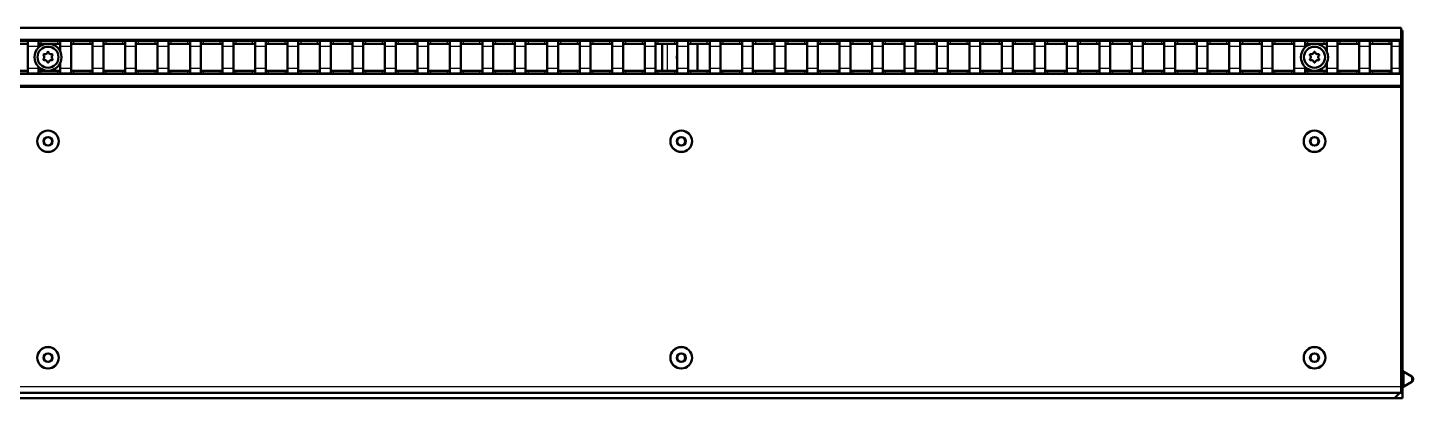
# Model space of a CAD drawing. Header units: millimetres. Extents: x 0 to 2181, y -65 to 1050.
# Drawn here: x 903 to 1415, y 309 to 446 of the extents above; entities that cross this region are included whole.
import ezdxf

# ---------------------------------------------------------------- set-up
doc = ezdxf.new("R2010")
doc.units = ezdxf.units.MM
doc.header["$LTSCALE"] = 2.5
doc.layers.add('Sichtbar (ISO)', color=7, linetype='Continuous', lineweight=50)
doc.layers.add('Sichtbar schmal (ISO)', color=7, linetype='Continuous', lineweight=25)

msp = doc.modelspace()

# ---------------------------------------------------------------- linework, layer by layer
at = {"layer": 'Sichtbar (ISO)'}
for p, q in [((411.31, 446.232), (1410.31, 446.232)), ((1410.31, 446.232), (1410.31, 311.232)), ((411.31, 441.732), (1410.31, 441.732)), ((411.81, 441.329), (1409.81, 441.329)), ((894.81, 440.329), (902.81, 440.329)), ((902.81, 429.329), (902.81, 441.329)), ((903.31, 441.532), (903.31, 441.329)), ((903.31, 441.532), (916.31, 441.532)), ((906.81, 438.9), (906.81, 441.329)), ((906.81, 440.329), (914.81, 440.329)), ((914.81, 441.329), (914.81, 437.508)), ((916.31, 441.732), (916.31, 441.329)), ((918.81, 441.329), (918.81, 429.329)), ((918.81, 440.329), (926.81, 440.329)), ((926.81, 429.329), (926.81, 441.329)), ((930.81, 441.329), (930.81, 429.329)), ((930.81, 440.329), (938.81, 440.329)), ((938.81, 429.329), (938.81, 441.329)), ((942.81, 441.329), (942.81, 429.329)), ((942.81, 440.329), (950.81, 440.329)), ((950.81, 429.329), (950.81, 441.329)), ((954.81, 441.329), (954.81, 429.329)), ((954.81, 440.329), (962.81, 440.329)), ((962.81, 429.329), (962.81, 441.329)), ((966.81, 441.329), (966.81, 429.329)), ((966.81, 440.329), (974.81, 440.329)), ((974.81, 429.329), (974.81, 441.329)), ((978.81, 441.329), (978.81, 429.329)), ((978.81, 440.329), (986.81, 440.329)), ((986.81, 429.329), (986.81, 441.329)), ((990.81, 441.329), (990.81, 429.329)), ((990.81, 440.329), (998.81, 440.329)), ((998.81, 429.329), (998.81, 441.329)), ((1002.81, 441.329), (1002.81, 429.329)), ((1002.81, 440.329), (1010.81, 440.329)), ((1010.81, 429.329), (1010.81, 441.329)), ((1014.81, 441.329), (1014.81, 429.329)), ((1014.81, 440.329), (1022.81, 440.329)), ((1022.81, 429.329), (1022.81, 441.329)), ((1026.81, 441.329), (1026.81, 429.329)), ((1026.81, 440.329), (1034.81, 440.329)), ((1034.81, 429.329), (1034.81, 441.329)), ((1038.81, 441.329), (1038.81, 429.329)), ((1038.81, 440.329), (1046.81, 440.329)), ((1046.81, 429.329), (1046.81, 441.329)), ((1050.81, 441.329), (1050.81, 429.329)), ((1050.81, 440.329), (1058.81, 440.329)), ((1058.81, 429.329), (1058.81, 441.329)), ((1062.81, 441.329), (1062.81, 429.329)), ((1062.81, 440.329), (1070.81, 440.329)), ((1070.81, 429.329), (1070.81, 441.329)), ((1074.81, 441.329), (1074.81, 429.329)), ((1074.81, 440.329), (1082.81, 440.329)), ((1082.81, 429.329), (1082.81, 441.329)), ((1086.81, 441.329), (1086.81, 429.329)), ((1086.81, 440.329), (1094.81, 440.329)), ((1094.81, 429.329), (1094.81, 441.329)), ((1098.81, 441.329), (1098.81, 429.329)), ((1098.81, 440.329), (1106.81, 440.329)), ((1106.81, 429.329), (1106.81, 441.329)), ((1110.81, 441.329), (1110.81, 429.329)), ((1110.81, 440.329), (1118.81, 440.329)), ((1118.81, 429.329), (1118.81, 441.329)), ((1122.81, 441.329), (1122.81, 429.329)), ((1122.81, 440.329), (1130.81, 440.329)), ((1130.81, 429.329), (1130.81, 441.329)), ((1134.81, 441.329), (1134.81, 429.329)), ((1134.81, 440.329), (1142.81, 440.329)), ((1137.31, 441.532), (1137.31, 441.329)), ((1137.31, 441.532), (1150.31, 441.532)), ((1137.31, 440.329), (1137.31, 430.329)), ((1142.81, 429.329), (1142.81, 441.329)), ((1146.81, 441.329), (1146.81, 429.329)), ((1146.81, 440.329), (1154.81, 440.329)), ((1150.31, 441.732), (1150.31, 441.329)), ((1150.31, 440.329), (1150.31, 430.329)), ((1154.81, 429.329), (1154.81, 441.329)), ((1158.81, 441.329), (1158.81, 429.329)), ((1158.81, 440.329), (1166.81, 440.329)), ((1166.81, 429.329), (1166.81, 441.329)), ((1170.81, 441.329), (1170.81, 429.329)), ((1170.81, 440.329), (1178.81, 440.329)), ((1178.81, 429.329), (1178.81, 441.329)), ((1182.81, 441.329), (1182.81, 429.329)), ((1182.81, 440.329), (1190.81, 440.329)), ((1190.81, 429.329), (1190.81, 441.329)), ((1194.81, 441.329), (1194.81, 429.329)), ((1194.81, 440.329), (1202.81, 440.329)), ((1202.81, 429.329), (1202.81, 441.329)), ((1206.81, 441.329), (1206.81, 429.329)), ((1206.81, 440.329), (1214.81, 440.329)), ((1214.81, 429.329), (1214.81, 441.329)), ((1218.81, 441.329), (1218.81, 429.329)), ((1218.81, 440.329), (1226.81, 440.329)), ((1226.81, 429.329), (1226.81, 441.329)), ((1230.81, 441.329), (1230.81, 429.329)), ((1230.81, 440.329), (1238.81, 440.329)), ((1238.81, 429.329), (1238.81, 441.329)), ((1242.81, 441.329), (1242.81, 429.329)), ((1242.81, 440.329), (1250.81, 440.329)), ((1250.81, 429.329), (1250.81, 441.329)), ((1254.81, 441.329), (1254.81, 429.329)), ((1254.81, 440.329), (1262.81, 440.329)), ((1262.81, 429.329), (1262.81, 441.329)), ((1266.81, 441.329), (1266.81, 429.329)), ((1266.81, 440.329), (1274.81, 440.329)), ((1274.81, 429.329), (1274.81, 441.329)), ((1278.81, 441.329), (1278.81, 429.329)), ((1278.81, 440.329), (1286.81, 440.329)), ((1286.81, 429.329), (1286.81, 441.329)), ((1290.81, 441.329), (1290.81, 429.329)), ((1290.81, 440.329), (1298.81, 440.329)), ((1298.81, 429.329), (1298.81, 441.329)), ((1302.81, 441.329), (1302.81, 429.329)), ((1302.81, 440.329), (1310.81, 440.329)), ((1310.81, 429.329), (1310.81, 441.329)), ((1314.81, 441.329), (1314.81, 429.329)), ((1314.81, 440.329), (1322.81, 440.329)), ((1322.81, 429.329), (1322.81, 441.329)), ((1326.81, 441.329), (1326.81, 429.329)), ((1326.81, 440.329), (1334.81, 440.329)), ((1334.81, 429.329), (1334.81, 441.329)), ((1338.81, 441.329), (1338.81, 429.329)), ((1338.81, 440.329), (1346.81, 440.329)), ((1346.81, 429.329), (1346.81, 441.329)), ((1350.81, 441.329), (1350.81, 429.329)), ((1350.81, 440.329), (1358.81, 440.329)), ((1358.81, 429.329), (1358.81, 441.329)), ((1362.81, 441.329), (1362.81, 429.329)), ((1362.81, 440.329), (1370.81, 440.329)), ((1370.81, 429.329), (1370.81, 441.329)), ((1371.31, 441.532), (1371.31, 441.329)), ((1371.31, 441.532), (1384.31, 441.532)), ((1374.81, 438.9), (1374.81, 441.329)), ((1374.81, 440.329), (1382.81, 440.329)), ((1382.81, 441.329), (1382.81, 437.508)), ((1384.31, 441.732), (1384.31, 441.329)), ((1386.81, 441.329), (1386.81, 429.329)), ((1386.81, 440.329), (1394.81, 440.329)), ((1394.81, 429.329), (1394.81, 441.329)), ((1398.81, 441.329), (1398.81, 429.329)), ((1398.81, 440.329), (1406.81, 440.329)), ((1406.81, 429.329), (1406.81, 441.329)), ((1409.81, 429.329), (1409.81, 441.329)), ((1410.31, 445.232), (1410.81, 445.232)), ((1410.81, 442.732), (1410.31, 442.732)), ((1410.81, 445.232), (1410.81, 309.232)), ((902.81, 430.329), (894.81, 430.329)), ((906.81, 431.758), (906.81, 429.329)), ((914.81, 430.329), (906.81, 430.329)), ((914.81, 429.329), (914.81, 433.15)), ((926.81, 430.329), (918.81, 430.329)), ((938.81, 430.329), (930.81, 430.329)), ((950.81, 430.329), (942.81, 430.329)), ((962.81, 430.329), (954.81, 430.329)), ((974.81, 430.329), (966.81, 430.329)), ((986.81, 430.329), (978.81, 430.329)), ((998.81, 430.329), (990.81, 430.329)), ((1010.81, 430.329), (1002.81, 430.329)), ((1022.81, 430.329), (1014.81, 430.329)), ((1034.81, 430.329), (1026.81, 430.329)), ((1046.81, 430.329), (1038.81, 430.329)), ((1058.81, 430.329), (1050.81, 430.329)), ((1070.81, 430.329), (1062.81, 430.329)), ((1082.81, 430.329), (1074.81, 430.329)), ((1094.81, 430.329), (1086.81, 430.329)), ((1106.81, 430.329), (1098.81, 430.329)), ((1118.81, 430.329), (1110.81, 430.329)), ((1130.81, 430.329), (1122.81, 430.329)), ((1142.81, 430.329), (1134.81, 430.329)), ((1154.81, 430.329), (1146.81, 430.329)), ((1166.81, 430.329), (1158.81, 430.329)), ((1178.81, 430.329), (1170.81, 430.329)), ((1190.81, 430.329), (1182.81, 430.329)), ((1202.81, 430.329), (1194.81, 430.329)), ((1214.81, 430.329), (1206.81, 430.329)), ((1226.81, 430.329), (1218.81, 430.329)), ((1238.81, 430.329), (1230.81, 430.329)), ((1250.81, 430.329), (1242.81, 430.329)), ((1262.81, 430.329), (1254.81, 430.329)), ((1274.81, 430.329), (1266.81, 430.329)), ((1286.81, 430.329), (1278.81, 430.329)), ((1298.81, 430.329), (1290.81, 430.329)), ((1310.81, 430.329), (1302.81, 430.329)), ((1322.81, 430.329), (1314.81, 430.329)), ((1334.81, 430.329), (1326.81, 430.329)), ((1346.81, 430.329), (1338.81, 430.329)), ((1358.81, 430.329), (1350.81, 430.329)), ((1370.81, 430.329), (1362.81, 430.329)), ((1374.81, 431.758), (1374.81, 429.329)), ((1382.81, 430.329), (1374.81, 430.329)), ((1382.81, 429.329), (1382.81, 433.15)), ((1394.81, 430.329), (1386.81, 430.329)), ((1406.81, 430.329), (1398.81, 430.329)), ((1410.31, 429.232), (411.31, 429.232)), ((1409.81, 429.329), (411.81, 429.329)), ((903.31, 429.329), (903.31, 429.232)), ((916.31, 429.329), (916.31, 429.232)), ((1137.31, 429.329), (1137.31, 429.232)), ((1150.31, 429.329), (1150.31, 429.232)), ((1371.31, 429.329), (1371.31, 429.232)), ((1384.31, 429.329), (1384.31, 429.232)), ((1410.81, 428.732), (1410.31, 428.732)), ((1410.81, 426.232), (1410.31, 426.232)), ((1410.31, 425.96), (1410.81, 425.971)), ((1410.31, 424.732), (411.31, 424.732)), ((1410.81, 328.493), (1410.31, 328.505)), ((1410.81, 328.232), (1410.31, 328.232)), ((1410.81, 325.732), (1410.31, 325.732)), ((1411.31, 318.995), (1414.31, 317.263)), ((1411.31, 313.573), (1414.31, 315.305)), ((1414.81, 316.397), (1414.81, 316.171)), ((1410.81, 309.232), (410.81, 309.232)), ((1410.31, 311.232), (411.31, 311.232)), ((1407.81, 309.232), (1409.81, 311.232)), ((1410.81, 311.732), (1410.31, 311.732))]:
    msp.add_line(p, q, dxfattribs=at)
for centre, radius in [((910.31, 435.329), 5), ((1378.31, 435.329), 5), ((910.31, 435.329), 3.89), ((1378.31, 435.329), 3.89), ((910.31, 404.232), 4), ((910.31, 404.232), 1.5), ((1144.31, 404.232), 4), ((1144.31, 404.232), 1.5), ((1378.31, 404.232), 4), ((1378.31, 404.232), 1.5), ((910.31, 324.232), 4), ((1144.31, 324.232), 4), ((1378.31, 324.232), 4), ((910.31, 324.232), 1.5), ((1144.31, 324.232), 1.5), ((1378.31, 324.232), 1.5)]:
    msp.add_circle(centre, radius, dxfattribs=at)
for centre, radius, start, end in [((905.11, 439.932), 1.8, 90, 117.26604), ((1139.11, 439.932), 1.8, 90, 117.26604), ((1373.11, 439.932), 1.8, 90, 117.26604), ((1144.31, 435.329), 1.65, 155.38002, 204.61998), ((1411.81, 319.861), 1, 180, 240), ((1411.81, 312.707), 1, 120, 180), ((1413.81, 316.397), 1, 0, 60), ((1413.81, 316.171), 1, 300, 0)]:
    msp.add_arc(centre, radius, start, end, dxfattribs=at)
for centre in [(910.31, 424.56), (1144.31, 424.56), (1378.31, 424.56)]:
    msp.add_ellipse(centre, major_axis=(-1.5, 0), ratio=0.0261769, dxfattribs=at)
for points, knots in [([(908.68, 435.931), (908.659, 435.952), (908.642, 435.975), (908.61, 436.032), (908.597, 436.07), (908.587, 436.15), (908.591, 436.191), (908.611, 436.264), (908.629, 436.302), (908.679, 436.365), (908.71, 436.392), (908.777, 436.43), (908.816, 436.443), (908.897, 436.453), (908.937, 436.449), (908.973, 436.439)], [-0.078250863, -0.078250863, -0.078250863, -0.078250863, -0.069556054, -0.069556054, -0.058040716, -0.058040716, -0.046525378, -0.046525378, -0.035046923, -0.035046923, -0.023568468, -0.023568468, -0.011784234, -0.011784234, 0, 0, 0, 0]), ([(908.68, 434.726), (908.754, 434.799), (908.82, 434.892), (908.909, 435.1), (908.931, 435.215), (908.933, 435.431), (908.912, 435.546), (908.826, 435.755), (908.761, 435.849), (908.686, 435.926), (908.683, 435.929), (908.68, 435.931)], [0.26898925, 0.26898925, 0.26898925, 0.26898925, 0.30150758, 0.30150758, 0.33402591, 0.33402591, 0.36651853, 0.36651853, 0.39901114, 0.39901114, 0.40027528, 0.40027528, 0.40027528, 0.40027528]), ([(908.973, 436.439), (909.073, 436.412), (909.187, 436.401), (909.411, 436.428), (909.522, 436.466), (909.71, 436.573), (909.799, 436.649), (909.937, 436.827), (909.986, 436.93), (910.015, 437.034), (910.016, 437.038), (910.017, 437.042)], [0.26898925, 0.26898925, 0.26898925, 0.26898925, 0.30150758, 0.30150758, 0.33402591, 0.33402591, 0.36651853, 0.36651853, 0.39901114, 0.39901114, 0.40027528, 0.40027528, 0.40027528, 0.40027528]), ([(910.017, 437.042), (910.024, 437.07), (910.036, 437.097), (910.069, 437.153), (910.096, 437.183), (910.16, 437.231), (910.197, 437.249), (910.27, 437.268), (910.311, 437.271), (910.39, 437.26), (910.429, 437.247), (910.495, 437.209), (910.527, 437.181), (910.576, 437.116), (910.594, 437.078), (910.603, 437.042)], [-0.078250408, -0.078250408, -0.078250408, -0.078250408, -0.069555599, -0.069555599, -0.058040261, -0.058040261, -0.046524923, -0.046524923, -0.035183882, -0.035183882, -0.02384284, -0.02384284, -0.01192142, -0.01192142, 0, 0, 0, 0]), ([(910.603, 437.042), (910.629, 436.942), (910.677, 436.838), (910.813, 436.657), (910.901, 436.58), (911.087, 436.47), (911.197, 436.431), (911.421, 436.401), (911.535, 436.41), (911.639, 436.437), (911.643, 436.438), (911.647, 436.439)], [0.26898925, 0.26898925, 0.26898925, 0.26898925, 0.3015179, 0.3015179, 0.33404654, 0.33404654, 0.36652884, 0.36652884, 0.39901114, 0.39901114, 0.40027528, 0.40027528, 0.40027528, 0.40027528]), ([(911.647, 436.439), (911.675, 436.447), (911.704, 436.451), (911.769, 436.45), (911.809, 436.442), (911.882, 436.411), (911.916, 436.387), (911.97, 436.333), (911.993, 436.299), (912.023, 436.225), (912.03, 436.185), (912.03, 436.109), (912.023, 436.067), (911.991, 435.992), (911.967, 435.958), (911.94, 435.931)], [-0.078250408, -0.078250408, -0.078250408, -0.078250408, -0.069555599, -0.069555599, -0.058040261, -0.058040261, -0.046524923, -0.046524923, -0.035183882, -0.035183882, -0.02384284, -0.02384284, -0.01192142, -0.01192142, 0, 0, 0, 0]), ([(911.94, 435.931), (911.867, 435.859), (911.801, 435.766), (911.712, 435.558), (911.689, 435.443), (911.687, 435.227), (911.709, 435.112), (911.795, 434.903), (911.859, 434.809), (911.934, 434.732), (911.937, 434.729), (911.94, 434.726)], [0.26898925, 0.26898925, 0.26898925, 0.26898925, 0.3015179, 0.3015179, 0.33404654, 0.33404654, 0.36652884, 0.36652884, 0.39901114, 0.39901114, 0.40027528, 0.40027528, 0.40027528, 0.40027528]), ([(1376.68, 435.931), (1376.659, 435.952), (1376.642, 435.975), (1376.61, 436.032), (1376.597, 436.07), (1376.587, 436.15), (1376.591, 436.191), (1376.611, 436.264), (1376.629, 436.302), (1376.679, 436.365), (1376.71, 436.392), (1376.777, 436.43), (1376.816, 436.443), (1376.897, 436.453), (1376.937, 436.449), (1376.973, 436.439)], [-0.078250863, -0.078250863, -0.078250863, -0.078250863, -0.069556054, -0.069556054, -0.058040716, -0.058040716, -0.046525378, -0.046525378, -0.035046923, -0.035046923, -0.023568468, -0.023568468, -0.011784234, -0.011784234, 0, 0, 0, 0]), ([(1376.68, 434.726), (1376.754, 434.799), (1376.82, 434.892), (1376.909, 435.1), (1376.931, 435.215), (1376.933, 435.431), (1376.912, 435.546), (1376.826, 435.755), (1376.761, 435.849), (1376.686, 435.926), (1376.683, 435.929), (1376.68, 435.931)], [0.26898925, 0.26898925, 0.26898925, 0.26898925, 0.30150758, 0.30150758, 0.33402591, 0.33402591, 0.36651853, 0.36651853, 0.39901114, 0.39901114, 0.40027528, 0.40027528, 0.40027528, 0.40027528]), ([(1376.973, 436.439), (1377.073, 436.412), (1377.187, 436.401), (1377.411, 436.428), (1377.522, 436.466), (1377.71, 436.573), (1377.799, 436.649), (1377.937, 436.827), (1377.986, 436.93), (1378.015, 437.034), (1378.016, 437.038), (1378.017, 437.042)], [0.26898925, 0.26898925, 0.26898925, 0.26898925, 0.30150758, 0.30150758, 0.33402591, 0.33402591, 0.36651853, 0.36651853, 0.39901114, 0.39901114, 0.40027528, 0.40027528, 0.40027528, 0.40027528]), ([(1378.017, 437.042), (1378.024, 437.07), (1378.036, 437.097), (1378.069, 437.153), (1378.096, 437.183), (1378.16, 437.231), (1378.197, 437.249), (1378.27, 437.268), (1378.311, 437.271), (1378.39, 437.26), (1378.429, 437.247), (1378.495, 437.209), (1378.527, 437.181), (1378.576, 437.116), (1378.594, 437.078), (1378.603, 437.042)], [-0.078250408, -0.078250408, -0.078250408, -0.078250408, -0.069555599, -0.069555599, -0.058040261, -0.058040261, -0.046524923, -0.046524923, -0.035183882, -0.035183882, -0.02384284, -0.02384284, -0.01192142, -0.01192142, 0, 0, 0, 0]), ([(1378.603, 437.042), (1378.629, 436.942), (1378.677, 436.838), (1378.813, 436.657), (1378.901, 436.58), (1379.087, 436.47), (1379.197, 436.431), (1379.421, 436.401), (1379.535, 436.41), (1379.639, 436.437), (1379.643, 436.438), (1379.647, 436.439)], [0.26898925, 0.26898925, 0.26898925, 0.26898925, 0.3015179, 0.3015179, 0.33404654, 0.33404654, 0.36652884, 0.36652884, 0.39901114, 0.39901114, 0.40027528, 0.40027528, 0.40027528, 0.40027528]), ([(1379.647, 436.439), (1379.675, 436.447), (1379.704, 436.451), (1379.769, 436.45), (1379.809, 436.442), (1379.882, 436.411), (1379.916, 436.387), (1379.97, 436.333), (1379.993, 436.299), (1380.023, 436.225), (1380.03, 436.185), (1380.03, 436.109), (1380.023, 436.067), (1379.991, 435.992), (1379.967, 435.958), (1379.94, 435.931)], [-0.078250408, -0.078250408, -0.078250408, -0.078250408, -0.069555599, -0.069555599, -0.058040261, -0.058040261, -0.046524923, -0.046524923, -0.035183882, -0.035183882, -0.02384284, -0.02384284, -0.01192142, -0.01192142, 0, 0, 0, 0]), ([(1379.94, 435.931), (1379.867, 435.859), (1379.801, 435.766), (1379.712, 435.558), (1379.689, 435.443), (1379.687, 435.227), (1379.709, 435.112), (1379.795, 434.903), (1379.859, 434.809), (1379.934, 434.732), (1379.937, 434.729), (1379.94, 434.726)], [0.26898925, 0.26898925, 0.26898925, 0.26898925, 0.3015179, 0.3015179, 0.33404654, 0.33404654, 0.36652884, 0.36652884, 0.39901114, 0.39901114, 0.40027528, 0.40027528, 0.40027528, 0.40027528]), ([(908.973, 434.219), (908.945, 434.211), (908.916, 434.207), (908.851, 434.208), (908.811, 434.216), (908.738, 434.247), (908.704, 434.271), (908.65, 434.325), (908.627, 434.36), (908.597, 434.435), (908.59, 434.475), (908.59, 434.552), (908.598, 434.592), (908.63, 434.667), (908.654, 434.7), (908.68, 434.726)], [-0.078250863, -0.078250863, -0.078250863, -0.078250863, -0.069556054, -0.069556054, -0.058040716, -0.058040716, -0.046525378, -0.046525378, -0.035046923, -0.035046923, -0.023568468, -0.023568468, -0.011784234, -0.011784234, 0, 0, 0, 0]), ([(910.017, 433.616), (909.991, 433.716), (909.943, 433.82), (909.807, 434.001), (909.72, 434.078), (909.533, 434.188), (909.423, 434.226), (909.199, 434.257), (909.085, 434.248), (908.981, 434.221), (908.977, 434.22), (908.973, 434.219)], [0.26898925, 0.26898925, 0.26898925, 0.26898925, 0.3015179, 0.3015179, 0.33404654, 0.33404654, 0.36652884, 0.36652884, 0.39901114, 0.39901114, 0.40027528, 0.40027528, 0.40027528, 0.40027528]), ([(910.603, 433.616), (910.596, 433.588), (910.584, 433.561), (910.551, 433.505), (910.525, 433.475), (910.461, 433.426), (910.424, 433.409), (910.35, 433.39), (910.308, 433.387), (910.228, 433.398), (910.189, 433.412), (910.123, 433.451), (910.092, 433.478), (910.044, 433.543), (910.026, 433.58), (910.017, 433.616)], [-0.078250863, -0.078250863, -0.078250863, -0.078250863, -0.069556054, -0.069556054, -0.058040716, -0.058040716, -0.046525378, -0.046525378, -0.035046923, -0.035046923, -0.023568468, -0.023568468, -0.011784234, -0.011784234, 0, 0, 0, 0]), ([(911.647, 434.219), (911.547, 434.246), (911.434, 434.256), (911.209, 434.23), (911.098, 434.192), (910.91, 434.085), (910.821, 434.009), (910.683, 433.83), (910.634, 433.727), (910.605, 433.624), (910.604, 433.62), (910.603, 433.616)], [0.26898925, 0.26898925, 0.26898925, 0.26898925, 0.3015179, 0.3015179, 0.33404654, 0.33404654, 0.36652884, 0.36652884, 0.39901114, 0.39901114, 0.40027528, 0.40027528, 0.40027528, 0.40027528]), ([(911.94, 434.726), (911.961, 434.706), (911.979, 434.682), (912.01, 434.626), (912.023, 434.587), (912.033, 434.508), (912.03, 434.467), (912.01, 434.394), (911.992, 434.357), (911.943, 434.294), (911.912, 434.267), (911.845, 434.229), (911.806, 434.215), (911.725, 434.205), (911.683, 434.209), (911.647, 434.219)], [-0.078250408, -0.078250408, -0.078250408, -0.078250408, -0.069555599, -0.069555599, -0.058040261, -0.058040261, -0.046524923, -0.046524923, -0.035183882, -0.035183882, -0.02384284, -0.02384284, -0.01192142, -0.01192142, 0, 0, 0, 0]), ([(1376.973, 434.219), (1376.945, 434.211), (1376.916, 434.207), (1376.851, 434.208), (1376.811, 434.216), (1376.738, 434.247), (1376.704, 434.271), (1376.65, 434.325), (1376.627, 434.36), (1376.597, 434.435), (1376.59, 434.475), (1376.59, 434.552), (1376.598, 434.592), (1376.63, 434.667), (1376.654, 434.7), (1376.68, 434.726)], [-0.078250863, -0.078250863, -0.078250863, -0.078250863, -0.069556054, -0.069556054, -0.058040716, -0.058040716, -0.046525378, -0.046525378, -0.035046923, -0.035046923, -0.023568468, -0.023568468, -0.011784234, -0.011784234, 0, 0, 0, 0]), ([(1378.017, 433.616), (1377.991, 433.716), (1377.943, 433.82), (1377.807, 434.001), (1377.72, 434.078), (1377.533, 434.188), (1377.423, 434.226), (1377.199, 434.257), (1377.085, 434.248), (1376.981, 434.221), (1376.977, 434.22), (1376.973, 434.219)], [0.26898925, 0.26898925, 0.26898925, 0.26898925, 0.3015179, 0.3015179, 0.33404654, 0.33404654, 0.36652884, 0.36652884, 0.39901114, 0.39901114, 0.40027528, 0.40027528, 0.40027528, 0.40027528]), ([(1378.603, 433.616), (1378.596, 433.588), (1378.584, 433.561), (1378.551, 433.505), (1378.525, 433.475), (1378.461, 433.426), (1378.424, 433.409), (1378.35, 433.39), (1378.308, 433.387), (1378.228, 433.398), (1378.189, 433.412), (1378.123, 433.451), (1378.092, 433.478), (1378.044, 433.543), (1378.026, 433.58), (1378.017, 433.616)], [-0.078250863, -0.078250863, -0.078250863, -0.078250863, -0.069556054, -0.069556054, -0.058040716, -0.058040716, -0.046525378, -0.046525378, -0.035046923, -0.035046923, -0.023568468, -0.023568468, -0.011784234, -0.011784234, 0, 0, 0, 0]), ([(1379.647, 434.219), (1379.547, 434.246), (1379.434, 434.256), (1379.209, 434.23), (1379.098, 434.192), (1378.91, 434.085), (1378.821, 434.009), (1378.683, 433.83), (1378.634, 433.727), (1378.605, 433.624), (1378.604, 433.62), (1378.603, 433.616)], [0.26898925, 0.26898925, 0.26898925, 0.26898925, 0.3015179, 0.3015179, 0.33404654, 0.33404654, 0.36652884, 0.36652884, 0.39901114, 0.39901114, 0.40027528, 0.40027528, 0.40027528, 0.40027528]), ([(1379.94, 434.726), (1379.961, 434.706), (1379.979, 434.682), (1380.01, 434.626), (1380.023, 434.587), (1380.033, 434.508), (1380.03, 434.467), (1380.01, 434.394), (1379.992, 434.357), (1379.943, 434.294), (1379.912, 434.267), (1379.845, 434.229), (1379.806, 434.215), (1379.725, 434.205), (1379.683, 434.209), (1379.647, 434.219)], [-0.078250408, -0.078250408, -0.078250408, -0.078250408, -0.069555599, -0.069555599, -0.058040261, -0.058040261, -0.046524923, -0.046524923, -0.035183882, -0.035183882, -0.02384284, -0.02384284, -0.01192142, -0.01192142, 0, 0, 0, 0]), ([(913.427, 424.732), (913.365, 424.715), (913.311, 424.702), (912.939, 424.613), (912.815, 424.603), (912.588, 424.574), (912.512, 424.567), (912.323, 424.551), (912.235, 424.546), (911.857, 424.528), (911.562, 424.522), (910.994, 424.514), (910.767, 424.512), (910.315, 424.511), (910.092, 424.511), (909.656, 424.514), (909.445, 424.516), (909.038, 424.523), (908.846, 424.527), (908.532, 424.539), (908.413, 424.544), (908.168, 424.562), (908.083, 424.568), (907.817, 424.601), (907.694, 424.607), (907.283, 424.708), (907.24, 424.719), (907.193, 424.732)], [3.2365488, 3.2365488, 3.2365488, 3.2365488, 3.2506064, 3.2506064, 3.3443178, 3.3443178, 3.4444833, 3.4444833, 3.6294368, 3.6294368, 4.2340427, 4.2340427, 4.5954317, 4.5954317, 4.9395108, 4.9395108, 5.2860269, 5.2860269, 5.6593782, 5.6593782, 5.941641, 5.941641, 6.0758046, 6.0758046, 6.1775013, 6.1775013, 6.1882291, 6.1882291, 6.1882291, 6.1882291]), ([(1147.427, 424.732), (1147.365, 424.715), (1147.311, 424.702), (1146.939, 424.613), (1146.815, 424.603), (1146.588, 424.574), (1146.512, 424.567), (1146.323, 424.551), (1146.235, 424.546), (1145.857, 424.528), (1145.562, 424.522), (1144.994, 424.514), (1144.767, 424.512), (1144.315, 424.511), (1144.092, 424.511), (1143.656, 424.514), (1143.445, 424.516), (1143.038, 424.523), (1142.846, 424.527), (1142.532, 424.539), (1142.413, 424.544), (1142.168, 424.562), (1142.083, 424.568), (1141.817, 424.601), (1141.694, 424.607), (1141.283, 424.708), (1141.24, 424.719), (1141.193, 424.732)], [3.2365488, 3.2365488, 3.2365488, 3.2365488, 3.2506064, 3.2506064, 3.3443178, 3.3443178, 3.4444833, 3.4444833, 3.6294368, 3.6294368, 4.2340427, 4.2340427, 4.5954317, 4.5954317, 4.9395108, 4.9395108, 5.2860269, 5.2860269, 5.6593782, 5.6593782, 5.941641, 5.941641, 6.0758046, 6.0758046, 6.1775013, 6.1775013, 6.1882291, 6.1882291, 6.1882291, 6.1882291]), ([(1381.427, 424.732), (1381.365, 424.715), (1381.311, 424.702), (1380.939, 424.613), (1380.815, 424.603), (1380.588, 424.574), (1380.512, 424.567), (1380.323, 424.551), (1380.235, 424.546), (1379.857, 424.528), (1379.562, 424.522), (1378.994, 424.514), (1378.767, 424.512), (1378.315, 424.511), (1378.092, 424.511), (1377.656, 424.514), (1377.445, 424.516), (1377.038, 424.523), (1376.846, 424.527), (1376.532, 424.539), (1376.413, 424.544), (1376.168, 424.562), (1376.083, 424.568), (1375.817, 424.601), (1375.694, 424.607), (1375.283, 424.708), (1375.24, 424.719), (1375.193, 424.732)], [3.2365488, 3.2365488, 3.2365488, 3.2365488, 3.2506064, 3.2506064, 3.3443178, 3.3443178, 3.4444833, 3.4444833, 3.6294368, 3.6294368, 4.2340427, 4.2340427, 4.5954317, 4.5954317, 4.9395108, 4.9395108, 5.2860269, 5.2860269, 5.6593782, 5.6593782, 5.941641, 5.941641, 6.0758046, 6.0758046, 6.1775013, 6.1775013, 6.1882291, 6.1882291, 6.1882291, 6.1882291])]:
    msp.add_open_spline(points, degree=3, knots=knots, dxfattribs=at)
at = {"layer": 'Sichtbar schmal (ISO)'}
for p, q in [((905.11, 441.532), (905.11, 441.329)), ((907.81, 440.329), (907.81, 441.329)), ((913.81, 441.329), (913.81, 440.329)), ((919.81, 440.329), (919.81, 441.329)), ((925.81, 441.329), (925.81, 440.329)), ((931.81, 440.329), (931.81, 441.329)), ((937.81, 441.329), (937.81, 440.329)), ((943.81, 440.329), (943.81, 441.329)), ((949.81, 441.329), (949.81, 440.329)), ((955.81, 440.329), (955.81, 441.329)), ((961.81, 441.329), (961.81, 440.329)), ((967.81, 440.329), (967.81, 441.329)), ((973.81, 441.329), (973.81, 440.329)), ((979.81, 440.329), (979.81, 441.329)), ((985.81, 441.329), (985.81, 440.329)), ((991.81, 440.329), (991.81, 441.329)), ((997.81, 441.329), (997.81, 440.329)), ((1003.81, 440.329), (1003.81, 441.329)), ((1009.81, 441.329), (1009.81, 440.329)), ((1015.81, 440.329), (1015.81, 441.329)), ((1021.81, 441.329), (1021.81, 440.329)), ((1027.81, 440.329), (1027.81, 441.329)), ((1033.81, 441.329), (1033.81, 440.329)), ((1039.81, 440.329), (1039.81, 441.329)), ((1045.81, 441.329), (1045.81, 440.329)), ((1051.81, 440.329), (1051.81, 441.329)), ((1057.81, 441.329), (1057.81, 440.329)), ((1063.81, 440.329), (1063.81, 441.329)), ((1069.81, 441.329), (1069.81, 440.329)), ((1075.81, 440.329), (1075.81, 441.329)), ((1081.81, 441.329), (1081.81, 440.329)), ((1087.81, 440.329), (1087.81, 441.329)), ((1093.81, 441.329), (1093.81, 440.329)), ((1099.81, 440.329), (1099.81, 441.329)), ((1105.81, 441.329), (1105.81, 440.329)), ((1111.81, 440.329), (1111.81, 441.329)), ((1117.81, 441.329), (1117.81, 440.329)), ((1123.81, 440.329), (1123.81, 441.329)), ((1129.81, 441.329), (1129.81, 440.329)), ((1135.81, 440.329), (1135.81, 441.329)), ((1139.11, 441.532), (1139.11, 441.329)), ((1139.11, 440.329), (1139.11, 430.329)), ((1141.81, 441.329), (1141.81, 440.329)), ((1147.81, 440.329), (1147.81, 441.329)), ((1153.81, 441.329), (1153.81, 440.329)), ((1159.81, 440.329), (1159.81, 441.329)), ((1165.81, 441.329), (1165.81, 440.329)), ((1171.81, 440.329), (1171.81, 441.329)), ((1177.81, 441.329), (1177.81, 440.329)), ((1183.81, 440.329), (1183.81, 441.329)), ((1189.81, 441.329), (1189.81, 440.329)), ((1195.81, 440.329), (1195.81, 441.329)), ((1201.81, 441.329), (1201.81, 440.329)), ((1207.81, 440.329), (1207.81, 441.329)), ((1213.81, 441.329), (1213.81, 440.329)), ((1219.81, 440.329), (1219.81, 441.329)), ((1225.81, 441.329), (1225.81, 440.329)), ((1231.81, 440.329), (1231.81, 441.329)), ((1237.81, 441.329), (1237.81, 440.329)), ((1243.81, 440.329), (1243.81, 441.329)), ((1249.81, 441.329), (1249.81, 440.329)), ((1255.81, 440.329), (1255.81, 441.329)), ((1261.81, 441.329), (1261.81, 440.329)), ((1267.81, 440.329), (1267.81, 441.329)), ((1273.81, 441.329), (1273.81, 440.329)), ((1279.81, 440.329), (1279.81, 441.329)), ((1285.81, 441.329), (1285.81, 440.329)), ((1291.81, 440.329), (1291.81, 441.329)), ((1297.81, 441.329), (1297.81, 440.329)), ((1303.81, 440.329), (1303.81, 441.329)), ((1309.81, 441.329), (1309.81, 440.329)), ((1315.81, 440.329), (1315.81, 441.329)), ((1321.81, 441.329), (1321.81, 440.329)), ((1327.81, 440.329), (1327.81, 441.329)), ((1333.81, 441.329), (1333.81, 440.329)), ((1339.81, 440.329), (1339.81, 441.329)), ((1345.81, 441.329), (1345.81, 440.329)), ((1351.81, 440.329), (1351.81, 441.329)), ((1357.81, 441.329), (1357.81, 440.329)), ((1363.81, 440.329), (1363.81, 441.329)), ((1369.81, 441.329), (1369.81, 440.329)), ((1373.11, 441.532), (1373.11, 441.329)), ((1375.81, 440.329), (1375.81, 441.329)), ((1381.81, 441.329), (1381.81, 440.329)), ((1387.81, 440.329), (1387.81, 441.329)), ((1393.81, 441.329), (1393.81, 440.329)), ((1399.81, 440.329), (1399.81, 441.329)), ((1405.81, 441.329), (1405.81, 440.329)), ((1409.81, 440.982), (1410.31, 440.982)), ((906.81, 439.329), (902.81, 439.329)), ((918.81, 439.329), (914.81, 439.329)), ((930.81, 439.329), (926.81, 439.329)), ((942.81, 439.329), (938.81, 439.329)), ((954.81, 439.329), (950.81, 439.329)), ((966.81, 439.329), (962.81, 439.329)), ((978.81, 439.329), (974.81, 439.329)), ((990.81, 439.329), (986.81, 439.329)), ((1002.81, 439.329), (998.81, 439.329)), ((1014.81, 439.329), (1010.81, 439.329)), ((1026.81, 439.329), (1022.81, 439.329)), ((1038.81, 439.329), (1034.81, 439.329)), ((1050.81, 439.329), (1046.81, 439.329)), ((1062.81, 439.329), (1058.81, 439.329)), ((1074.81, 439.329), (1070.81, 439.329)), ((1086.81, 439.329), (1082.81, 439.329)), ((1098.81, 439.329), (1094.81, 439.329)), ((1110.81, 439.329), (1106.81, 439.329)), ((1122.81, 439.329), (1118.81, 439.329)), ((1134.81, 439.329), (1130.81, 439.329)), ((1146.81, 439.329), (1142.81, 439.329)), ((1158.81, 439.329), (1154.81, 439.329)), ((1170.81, 439.329), (1166.81, 439.329)), ((1182.81, 439.329), (1178.81, 439.329)), ((1194.81, 439.329), (1190.81, 439.329)), ((1206.81, 439.329), (1202.81, 439.329)), ((1218.81, 439.329), (1214.81, 439.329)), ((1230.81, 439.329), (1226.81, 439.329)), ((1242.81, 439.329), (1238.81, 439.329)), ((1254.81, 439.329), (1250.81, 439.329)), ((1266.81, 439.329), (1262.81, 439.329)), ((1278.81, 439.329), (1274.81, 439.329)), ((1290.81, 439.329), (1286.81, 439.329)), ((1302.81, 439.329), (1298.81, 439.329)), ((1314.81, 439.329), (1310.81, 439.329)), ((1326.81, 439.329), (1322.81, 439.329)), ((1338.81, 439.329), (1334.81, 439.329)), ((1350.81, 439.329), (1346.81, 439.329)), ((1362.81, 439.329), (1358.81, 439.329)), ((1374.81, 439.329), (1370.81, 439.329)), ((1386.81, 439.329), (1382.81, 439.329)), ((1398.81, 439.329), (1394.81, 439.329)), ((1409.81, 439.329), (1406.81, 439.329)), ((902.81, 431.329), (906.81, 431.329)), ((907.81, 429.329), (907.81, 430.329)), ((913.81, 430.329), (913.81, 429.329)), ((914.81, 431.329), (918.81, 431.329)), ((919.81, 429.329), (919.81, 430.329)), ((925.81, 430.329), (925.81, 429.329)), ((926.81, 431.329), (930.81, 431.329)), ((931.81, 429.329), (931.81, 430.329)), ((937.81, 430.329), (937.81, 429.329)), ((938.81, 431.329), (942.81, 431.329)), ((943.81, 429.329), (943.81, 430.329)), ((949.81, 430.329), (949.81, 429.329)), ((950.81, 431.329), (954.81, 431.329)), ((955.81, 429.329), (955.81, 430.329)), ((961.81, 430.329), (961.81, 429.329)), ((962.81, 431.329), (966.81, 431.329)), ((967.81, 429.329), (967.81, 430.329)), ((973.81, 430.329), (973.81, 429.329)), ((974.81, 431.329), (978.81, 431.329)), ((979.81, 429.329), (979.81, 430.329)), ((985.81, 430.329), (985.81, 429.329)), ((986.81, 431.329), (990.81, 431.329)), ((991.81, 429.329), (991.81, 430.329)), ((997.81, 430.329), (997.81, 429.329)), ((998.81, 431.329), (1002.81, 431.329)), ((1003.81, 429.329), (1003.81, 430.329)), ((1009.81, 430.329), (1009.81, 429.329)), ((1010.81, 431.329), (1014.81, 431.329)), ((1015.81, 429.329), (1015.81, 430.329)), ((1021.81, 430.329), (1021.81, 429.329)), ((1022.81, 431.329), (1026.81, 431.329)), ((1027.81, 429.329), (1027.81, 430.329)), ((1033.81, 430.329), (1033.81, 429.329)), ((1034.81, 431.329), (1038.81, 431.329)), ((1039.81, 429.329), (1039.81, 430.329)), ((1045.81, 430.329), (1045.81, 429.329)), ((1046.81, 431.329), (1050.81, 431.329)), ((1051.81, 429.329), (1051.81, 430.329)), ((1057.81, 430.329), (1057.81, 429.329)), ((1058.81, 431.329), (1062.81, 431.329)), ((1063.81, 429.329), (1063.81, 430.329)), ((1069.81, 430.329), (1069.81, 429.329)), ((1070.81, 431.329), (1074.81, 431.329)), ((1075.81, 429.329), (1075.81, 430.329)), ((1081.81, 430.329), (1081.81, 429.329)), ((1082.81, 431.329), (1086.81, 431.329)), ((1087.81, 429.329), (1087.81, 430.329)), ((1093.81, 430.329), (1093.81, 429.329)), ((1094.81, 431.329), (1098.81, 431.329)), ((1099.81, 429.329), (1099.81, 430.329)), ((1105.81, 430.329), (1105.81, 429.329)), ((1106.81, 431.329), (1110.81, 431.329)), ((1111.81, 429.329), (1111.81, 430.329)), ((1117.81, 430.329), (1117.81, 429.329)), ((1118.81, 431.329), (1122.81, 431.329)), ((1123.81, 429.329), (1123.81, 430.329)), ((1129.81, 430.329), (1129.81, 429.329)), ((1130.81, 431.329), (1134.81, 431.329)), ((1135.81, 429.329), (1135.81, 430.329)), ((1141.81, 430.329), (1141.81, 429.329)), ((1142.81, 431.329), (1146.81, 431.329)), ((1147.81, 429.329), (1147.81, 430.329)), ((1153.81, 430.329), (1153.81, 429.329)), ((1154.81, 431.329), (1158.81, 431.329)), ((1159.81, 429.329), (1159.81, 430.329)), ((1165.81, 430.329), (1165.81, 429.329)), ((1166.81, 431.329), (1170.81, 431.329)), ((1171.81, 429.329), (1171.81, 430.329)), ((1177.81, 430.329), (1177.81, 429.329)), ((1178.81, 431.329), (1182.81, 431.329)), ((1183.81, 429.329), (1183.81, 430.329)), ((1189.81, 430.329), (1189.81, 429.329)), ((1190.81, 431.329), (1194.81, 431.329)), ((1195.81, 429.329), (1195.81, 430.329)), ((1201.81, 430.329), (1201.81, 429.329)), ((1202.81, 431.329), (1206.81, 431.329)), ((1207.81, 429.329), (1207.81, 430.329)), ((1213.81, 430.329), (1213.81, 429.329)), ((1214.81, 431.329), (1218.81, 431.329)), ((1219.81, 429.329), (1219.81, 430.329)), ((1225.81, 430.329), (1225.81, 429.329)), ((1226.81, 431.329), (1230.81, 431.329)), ((1231.81, 429.329), (1231.81, 430.329)), ((1237.81, 430.329), (1237.81, 429.329)), ((1238.81, 431.329), (1242.81, 431.329)), ((1243.81, 429.329), (1243.81, 430.329)), ((1249.81, 430.329), (1249.81, 429.329)), ((1250.81, 431.329), (1254.81, 431.329)), ((1255.81, 429.329), (1255.81, 430.329)), ((1261.81, 430.329), (1261.81, 429.329)), ((1262.81, 431.329), (1266.81, 431.329)), ((1267.81, 429.329), (1267.81, 430.329)), ((1273.81, 430.329), (1273.81, 429.329)), ((1274.81, 431.329), (1278.81, 431.329)), ((1279.81, 429.329), (1279.81, 430.329)), ((1285.81, 430.329), (1285.81, 429.329)), ((1286.81, 431.329), (1290.81, 431.329)), ((1291.81, 429.329), (1291.81, 430.329)), ((1297.81, 430.329), (1297.81, 429.329)), ((1298.81, 431.329), (1302.81, 431.329)), ((1303.81, 429.329), (1303.81, 430.329)), ((1309.81, 430.329), (1309.81, 429.329)), ((1310.81, 431.329), (1314.81, 431.329)), ((1315.81, 429.329), (1315.81, 430.329)), ((1321.81, 430.329), (1321.81, 429.329)), ((1322.81, 431.329), (1326.81, 431.329)), ((1327.81, 429.329), (1327.81, 430.329)), ((1333.81, 430.329), (1333.81, 429.329)), ((1334.81, 431.329), (1338.81, 431.329)), ((1339.81, 429.329), (1339.81, 430.329)), ((1345.81, 430.329), (1345.81, 429.329)), ((1346.81, 431.329), (1350.81, 431.329)), ((1351.81, 429.329), (1351.81, 430.329)), ((1357.81, 430.329), (1357.81, 429.329)), ((1358.81, 431.329), (1362.81, 431.329)), ((1363.81, 429.329), (1363.81, 430.329)), ((1369.81, 430.329), (1369.81, 429.329)), ((1370.81, 431.329), (1374.81, 431.329)), ((1375.81, 429.329), (1375.81, 430.329)), ((1381.81, 430.329), (1381.81, 429.329)), ((1382.81, 431.329), (1386.81, 431.329)), ((1387.81, 429.329), (1387.81, 430.329)), ((1393.81, 430.329), (1393.81, 429.329)), ((1394.81, 431.329), (1398.81, 431.329)), ((1399.81, 429.329), (1399.81, 430.329)), ((1405.81, 430.329), (1405.81, 429.329)), ((1406.81, 431.329), (1409.81, 431.329)), ((1410.81, 431.732), (1410.31, 431.732)), ((905.11, 429.329), (905.11, 429.232)), ((1139.11, 429.329), (1139.11, 429.232)), ((1373.11, 429.329), (1373.11, 429.232)), ((1410.31, 424.18), (411.31, 424.18)), ((1410.81, 322.732), (1410.31, 322.732)), ((1411.31, 318.995), (1411.31, 313.573)), ((1410.31, 313.482), (411.31, 313.482)), ((1414.31, 315.305), (1414.31, 317.263))]:
    msp.add_line(p, q, dxfattribs=at)
for centre, radius in [((910.31, 404.232), 3.821), ((910.31, 404.232), 1.8), ((1144.31, 404.232), 3.821), ((1144.31, 404.232), 1.8), ((1378.31, 404.232), 3.821), ((1378.31, 404.232), 1.8), ((910.31, 324.232), 3.821), ((1144.31, 324.232), 3.821), ((1378.31, 324.232), 3.821), ((910.31, 324.232), 1.8), ((1144.31, 324.232), 1.8), ((1378.31, 324.232), 1.8)]:
    msp.add_circle(centre, radius, dxfattribs=at)
for centre in [(910.31, 424.56), (1144.31, 424.56), (1378.31, 424.56)]:
    msp.add_ellipse(centre, major_axis=(-1.8, 0), ratio=0.0261769, dxfattribs=at)

doc.saveas('drawing.dxf')
